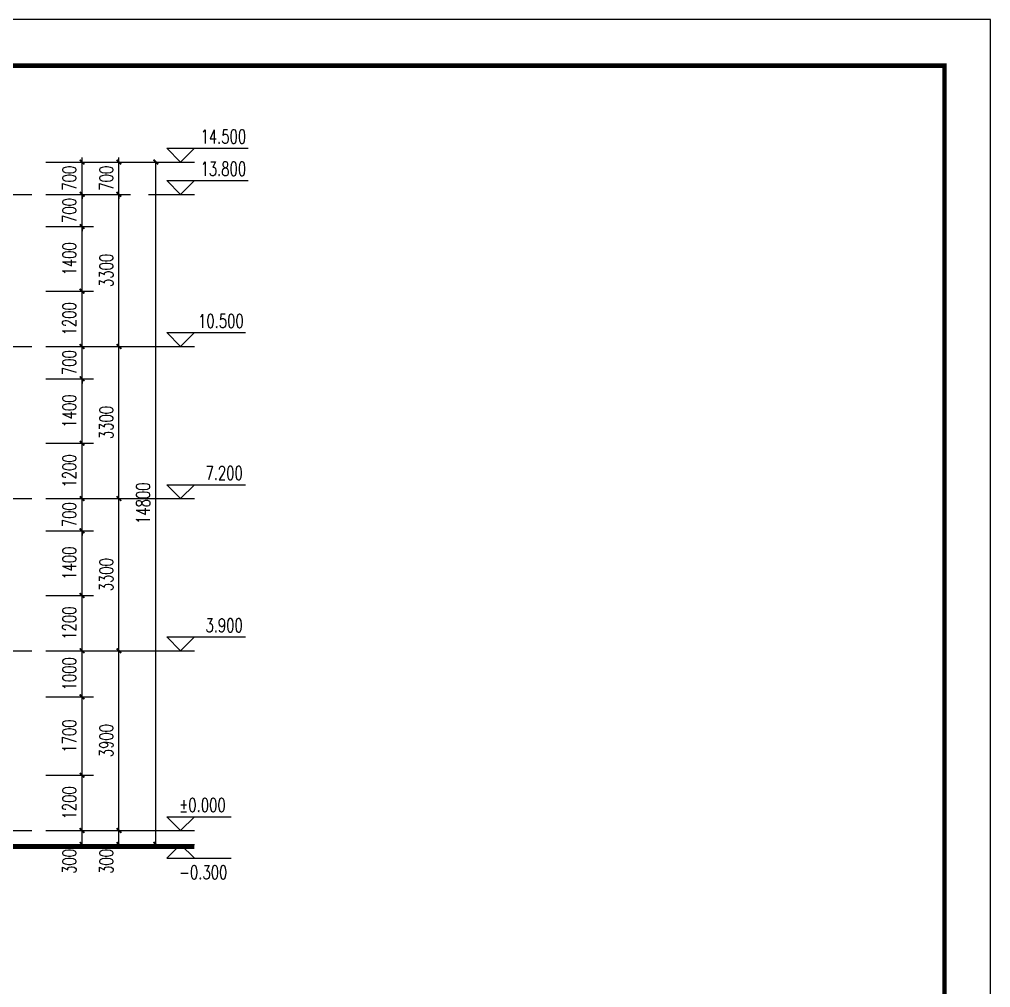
# Model space of a CAD drawing. Extents: x 5904849 to 6011887, y -826029 to -177002.
# Drawn here: x 5943181 to 5964249, y -613133 to -592133 of the extents above; entities that cross this region are included whole.
import ezdxf

# ---------------------------------------------------------------- set-up
doc = ezdxf.new("R2010")
doc.units = 0
doc.header["$LTSCALE"] = 1000
doc.header["$MEASUREMENT"] = 0
doc.linetypes.add('DOTE', pattern=[2.42, 2, -0.2, 0.02, -0.2])
doc.layers.get('0').update_dxf_attribs({"linetype": 'CONTINUOUS'})
doc.layers.get('Defpoints').update_dxf_attribs({"linetype": 'CONTINUOUS'})
for name, color, linetype in [('DIM_ELEV', 3, 'CONTINUOUS'), ('DOTE', 252, 'CONTINUOUS'), ('PUB_DIM', 3, 'CONTINUOUS'), ('PUB_TEXT', 7, 'CONTINUOUS'), ('PUB_TITLE', 4, 'CONTINUOUS'), ('WALL', 2, 'CONTINUOUS')]:
    doc.layers.add(name, color=color, linetype=linetype)
doc.styles.add('_TCH_DIM', font='SIMPLEX', dxfattribs={"bigfont": 'GBCBIG'})
doc.styles.add('_TCH_DIM_T3', font='SIMPLEX', dxfattribs={"width": 0.705882, "bigfont": 'GBCBIG'})
doc.dimstyles.new('_TCH_ARCH&&100', dxfattribs={"dimtxt": 297.5, "dimasz": 100, "dimexe": 250, "dimexo": 300, "dimgap": 126.25, "dimtad": 1, "dimdec": 0, "dimzin": 0, "dimdsep": 46, "dimtxsty": '_TCH_DIM_T3', "dimblk": 'ARCHTICK', "dimcen": 0.09, "dimclrt": 7, "dimazin": 2, "dimtfac": 1, "dimtdec": 0, "dimtix": 1, "dimtmove": 2, "dimatfit": 3, "dimfxl": 0, "dimtolj": 1, "dimtzin": 0, "dimarcsym": 0})

# ---------------------------------------------------------------- blocks, each defined once
blk = doc.blocks.new('_ArchTick')
at = {"color": 0, "linetype": 'ByBlock', "const_width": 0.4}
blk.add_lwpolyline([(-0.5, -0.5), (0.5, 0.5)], dxfattribs=at)
blk = doc.blocks.new('*D667')
at = {"layer": 'Defpoints', "color": 0}
for p in [(5943452, -595227), (5944540, -595227), (5943452, -595927)]:
    blk.add_point(p, dxfattribs=at)
at = {"layer": 'PUB_DIM', "color": 0, "lineweight": -2}
for p, q in [((5944540, -595227), (5944540, -595127)), ((5943752, -595227), (5944790, -595227)), ((5944540, -595927), (5944540, -595227)), ((5943752, -595927), (5944790, -595927)), ((5944540, -595927), (5944540, -596027))]:
    blk.add_line(p, q, dxfattribs=at)
at = {"layer": 'PUB_DIM', "color": 0, "lineweight": -2, "xscale": 100, "yscale": 100, "zscale": 100}
for p, rotation in [((5944540, -595227), 270), ((5944540, -595927), 90)]:
    blk.add_blockref('_ArchTick', p, dxfattribs=dict(at, rotation=rotation))
at = {"layer": 'PUB_DIM', "color": 7, "insert": (5944265, -595577), "char_height": 297.5, "attachment_point": 5, "rotation": 90, "style": '_TCH_DIM_T3'}
blk.add_mtext('\\A1;700', dxfattribs=at)
blk = doc.blocks.new('*D668')
at = {"layer": 'Defpoints', "color": 0}
for p in [(5943452, -595927), (5944540, -595927), (5943452, -596627)]:
    blk.add_point(p, dxfattribs=at)
at = {"layer": 'PUB_DIM', "color": 0, "lineweight": -2}
for p, q in [((5943752, -595927), (5944790, -595927)), ((5944540, -595927), (5944540, -595827)), ((5944540, -596627), (5944540, -595927)), ((5943752, -596627), (5944790, -596627)), ((5944540, -596627), (5944540, -596727))]:
    blk.add_line(p, q, dxfattribs=at)
at = {"layer": 'PUB_DIM', "color": 0, "lineweight": -2, "xscale": 100, "yscale": 100, "zscale": 100}
for p, rotation in [((5944540, -595927), 270), ((5944540, -596627), 90)]:
    blk.add_blockref('_ArchTick', p, dxfattribs=dict(at, rotation=rotation))
at = {"layer": 'PUB_DIM', "color": 7, "insert": (5944265, -596277), "char_height": 297.5, "attachment_point": 5, "rotation": 90, "style": '_TCH_DIM_T3'}
blk.add_mtext('\\A1;700', dxfattribs=at)
blk = doc.blocks.new('*D669')
at = {"layer": 'Defpoints', "color": 0}
for p in [(5943452, -596627), (5944540, -596627), (5943452, -598027)]:
    blk.add_point(p, dxfattribs=at)
at = {"layer": 'PUB_DIM', "color": 0, "lineweight": -2}
for p, q in [((5943752, -596627), (5944790, -596627)), ((5944540, -598027), (5944540, -596627)), ((5943752, -598027), (5944790, -598027))]:
    blk.add_line(p, q, dxfattribs=at)
at = {"layer": 'PUB_DIM', "color": 0, "lineweight": -2, "xscale": 100, "yscale": 100, "zscale": 100}
for p, rotation in [((5944540, -596627), 90), ((5944540, -598027), 270)]:
    blk.add_blockref('_ArchTick', p, dxfattribs=dict(at, rotation=rotation))
at = {"layer": 'PUB_DIM', "color": 7, "insert": (5944265, -597327), "char_height": 297.5, "attachment_point": 5, "rotation": 90, "style": '_TCH_DIM_T3'}
blk.add_mtext('\\A1;1400', dxfattribs=at)
blk = doc.blocks.new('*D670')
at = {"layer": 'Defpoints', "color": 0}
for p in [(5943452, -598027), (5944540, -598027), (5943452, -599227)]:
    blk.add_point(p, dxfattribs=at)
at = {"layer": 'PUB_DIM', "color": 0, "lineweight": -2}
for p, q in [((5943752, -598027), (5944790, -598027)), ((5944540, -599227), (5944540, -598027)), ((5943752, -599227), (5944790, -599227))]:
    blk.add_line(p, q, dxfattribs=at)
at = {"layer": 'PUB_DIM', "color": 0, "lineweight": -2, "xscale": 100, "yscale": 100, "zscale": 100}
for p, rotation in [((5944540, -598027), 90), ((5944540, -599227), 270)]:
    blk.add_blockref('_ArchTick', p, dxfattribs=dict(at, rotation=rotation))
at = {"layer": 'PUB_DIM', "color": 7, "insert": (5944265, -598627), "char_height": 297.5, "attachment_point": 5, "rotation": 90, "style": '_TCH_DIM_T3'}
blk.add_mtext('\\A1;1200', dxfattribs=at)
blk = doc.blocks.new('*D671')
at = {"layer": 'Defpoints', "color": 0}
for p in [(5943452, -599227), (5944540, -599227), (5943452, -599927)]:
    blk.add_point(p, dxfattribs=at)
at = {"layer": 'PUB_DIM', "color": 0, "lineweight": -2}
for p, q in [((5944540, -599227), (5944540, -599127)), ((5943752, -599227), (5944790, -599227)), ((5944540, -599927), (5944540, -599227)), ((5943752, -599927), (5944790, -599927)), ((5944540, -599927), (5944540, -600027))]:
    blk.add_line(p, q, dxfattribs=at)
at = {"layer": 'PUB_DIM', "color": 0, "lineweight": -2, "xscale": 100, "yscale": 100, "zscale": 100}
for p, rotation in [((5944540, -599227), 270), ((5944540, -599927), 90)]:
    blk.add_blockref('_ArchTick', p, dxfattribs=dict(at, rotation=rotation))
at = {"layer": 'PUB_DIM', "color": 7, "insert": (5944265, -599577), "char_height": 297.5, "attachment_point": 5, "rotation": 90, "style": '_TCH_DIM_T3'}
blk.add_mtext('\\A1;700', dxfattribs=at)
blk = doc.blocks.new('*D672')
at = {"layer": 'Defpoints', "color": 0}
for p in [(5943452, -599927), (5944540, -599927), (5943452, -601327)]:
    blk.add_point(p, dxfattribs=at)
at = {"layer": 'PUB_DIM', "color": 0, "lineweight": -2}
for p, q in [((5943752, -599927), (5944790, -599927)), ((5944540, -601327), (5944540, -599927)), ((5943752, -601327), (5944790, -601327))]:
    blk.add_line(p, q, dxfattribs=at)
at = {"layer": 'PUB_DIM', "color": 0, "lineweight": -2, "xscale": 100, "yscale": 100, "zscale": 100}
for p, rotation in [((5944540, -599927), 90), ((5944540, -601327), 270)]:
    blk.add_blockref('_ArchTick', p, dxfattribs=dict(at, rotation=rotation))
at = {"layer": 'PUB_DIM', "color": 7, "insert": (5944265, -600627), "char_height": 297.5, "attachment_point": 5, "rotation": 90, "style": '_TCH_DIM_T3'}
blk.add_mtext('\\A1;1400', dxfattribs=at)
blk = doc.blocks.new('*D673')
at = {"layer": 'Defpoints', "color": 0}
for p in [(5943452, -601327), (5944540, -601327), (5943452, -602527)]:
    blk.add_point(p, dxfattribs=at)
at = {"layer": 'PUB_DIM', "color": 0, "lineweight": -2}
for p, q in [((5943752, -601327), (5944790, -601327)), ((5944540, -602527), (5944540, -601327)), ((5943752, -602527), (5944790, -602527))]:
    blk.add_line(p, q, dxfattribs=at)
at = {"layer": 'PUB_DIM', "color": 0, "lineweight": -2, "xscale": 100, "yscale": 100, "zscale": 100}
for p, rotation in [((5944540, -601327), 90), ((5944540, -602527), 270)]:
    blk.add_blockref('_ArchTick', p, dxfattribs=dict(at, rotation=rotation))
at = {"layer": 'PUB_DIM', "color": 7, "insert": (5944265, -601927), "char_height": 297.5, "attachment_point": 5, "rotation": 90, "style": '_TCH_DIM_T3'}
blk.add_mtext('\\A1;1200', dxfattribs=at)
blk = doc.blocks.new('*D674')
at = {"layer": 'Defpoints', "color": 0}
for p in [(5943452, -602527), (5944540, -602527), (5943452, -603227)]:
    blk.add_point(p, dxfattribs=at)
at = {"layer": 'PUB_DIM', "color": 0, "lineweight": -2}
for p, q in [((5943752, -602527), (5944790, -602527)), ((5944540, -602527), (5944540, -602427)), ((5944540, -603227), (5944540, -602527)), ((5943752, -603227), (5944790, -603227)), ((5944540, -603227), (5944540, -603327))]:
    blk.add_line(p, q, dxfattribs=at)
at = {"layer": 'PUB_DIM', "color": 0, "lineweight": -2, "xscale": 100, "yscale": 100, "zscale": 100}
for p, rotation in [((5944540, -602527), 270), ((5944540, -603227), 90)]:
    blk.add_blockref('_ArchTick', p, dxfattribs=dict(at, rotation=rotation))
at = {"layer": 'PUB_DIM', "color": 7, "insert": (5944265, -602877), "char_height": 297.5, "attachment_point": 5, "rotation": 90, "style": '_TCH_DIM_T3'}
blk.add_mtext('\\A1;700', dxfattribs=at)
blk = doc.blocks.new('*D675')
at = {"layer": 'Defpoints', "color": 0}
for p in [(5943452, -603227), (5944540, -603227), (5943452, -604627)]:
    blk.add_point(p, dxfattribs=at)
at = {"layer": 'PUB_DIM', "color": 0, "lineweight": -2}
for p, q in [((5943752, -603227), (5944790, -603227)), ((5944540, -604627), (5944540, -603227)), ((5943752, -604627), (5944790, -604627))]:
    blk.add_line(p, q, dxfattribs=at)
at = {"layer": 'PUB_DIM', "color": 0, "lineweight": -2, "xscale": 100, "yscale": 100, "zscale": 100}
for p, rotation in [((5944540, -603227), 90), ((5944540, -604627), 270)]:
    blk.add_blockref('_ArchTick', p, dxfattribs=dict(at, rotation=rotation))
at = {"layer": 'PUB_DIM', "color": 7, "insert": (5944265, -603927), "char_height": 297.5, "attachment_point": 5, "rotation": 90, "style": '_TCH_DIM_T3'}
blk.add_mtext('\\A1;1400', dxfattribs=at)
blk = doc.blocks.new('*D676')
at = {"layer": 'Defpoints', "color": 0}
for p in [(5943452, -604627), (5944540, -604627), (5943452, -605827)]:
    blk.add_point(p, dxfattribs=at)
at = {"layer": 'PUB_DIM', "color": 0, "lineweight": -2}
for p, q in [((5943752, -604627), (5944790, -604627)), ((5944540, -605827), (5944540, -604627)), ((5943752, -605827), (5944790, -605827))]:
    blk.add_line(p, q, dxfattribs=at)
at = {"layer": 'PUB_DIM', "color": 0, "lineweight": -2, "xscale": 100, "yscale": 100, "zscale": 100}
for p, rotation in [((5944540, -604627), 90), ((5944540, -605827), 270)]:
    blk.add_blockref('_ArchTick', p, dxfattribs=dict(at, rotation=rotation))
at = {"layer": 'PUB_DIM', "color": 7, "insert": (5944265, -605227), "char_height": 297.5, "attachment_point": 5, "rotation": 90, "style": '_TCH_DIM_T3'}
blk.add_mtext('\\A1;1200', dxfattribs=at)
blk = doc.blocks.new('*D677')
at = {"layer": 'Defpoints', "color": 0}
for p in [(5943452, -605827), (5944540, -605827), (5943452, -606827)]:
    blk.add_point(p, dxfattribs=at)
at = {"layer": 'PUB_DIM', "color": 0, "lineweight": -2}
for p, q in [((5943752, -605827), (5944790, -605827)), ((5944540, -606827), (5944540, -605827)), ((5943752, -606827), (5944790, -606827))]:
    blk.add_line(p, q, dxfattribs=at)
at = {"layer": 'PUB_DIM', "color": 0, "lineweight": -2, "xscale": 100, "yscale": 100, "zscale": 100}
for p, rotation in [((5944540, -605827), 90), ((5944540, -606827), 270)]:
    blk.add_blockref('_ArchTick', p, dxfattribs=dict(at, rotation=rotation))
at = {"layer": 'PUB_DIM', "color": 7, "insert": (5944265, -606327), "char_height": 297.5, "attachment_point": 5, "rotation": 90, "style": '_TCH_DIM_T3'}
blk.add_mtext('\\A1;1000', dxfattribs=at)
blk = doc.blocks.new('*D678')
at = {"layer": 'Defpoints', "color": 0}
for p in [(5943452, -606827), (5944540, -606827), (5943452, -608527)]:
    blk.add_point(p, dxfattribs=at)
at = {"layer": 'PUB_DIM', "color": 0, "lineweight": -2}
for p, q in [((5943752, -606827), (5944790, -606827)), ((5944540, -608527), (5944540, -606827)), ((5943752, -608527), (5944790, -608527))]:
    blk.add_line(p, q, dxfattribs=at)
at = {"layer": 'PUB_DIM', "color": 0, "lineweight": -2, "xscale": 100, "yscale": 100, "zscale": 100}
for p, rotation in [((5944540, -606827), 90), ((5944540, -608527), 270)]:
    blk.add_blockref('_ArchTick', p, dxfattribs=dict(at, rotation=rotation))
at = {"layer": 'PUB_DIM', "color": 7, "insert": (5944265, -607677), "char_height": 297.5, "attachment_point": 5, "rotation": 90, "style": '_TCH_DIM_T3'}
blk.add_mtext('\\A1;1700', dxfattribs=at)
blk = doc.blocks.new('*D679')
at = {"layer": 'Defpoints', "color": 0}
for p in [(5943452, -608527), (5944540, -608527), (5943452, -609727)]:
    blk.add_point(p, dxfattribs=at)
at = {"layer": 'PUB_DIM', "color": 0, "lineweight": -2}
for p, q in [((5943752, -608527), (5944790, -608527)), ((5944540, -609727), (5944540, -608527)), ((5943752, -609727), (5944790, -609727))]:
    blk.add_line(p, q, dxfattribs=at)
at = {"layer": 'PUB_DIM', "color": 0, "lineweight": -2, "xscale": 100, "yscale": 100, "zscale": 100}
for p, rotation in [((5944540, -608527), 90), ((5944540, -609727), 270)]:
    blk.add_blockref('_ArchTick', p, dxfattribs=dict(at, rotation=rotation))
at = {"layer": 'PUB_DIM', "color": 7, "insert": (5944265, -609127), "char_height": 297.5, "attachment_point": 5, "rotation": 90, "style": '_TCH_DIM_T3'}
blk.add_mtext('\\A1;1200', dxfattribs=at)
blk = doc.blocks.new('*D680')
at = {"layer": 'Defpoints', "color": 0}
for p in [(5943452, -609727), (5944540, -609727), (5943452, -610027)]:
    blk.add_point(p, dxfattribs=at)
at = {"layer": 'PUB_DIM', "color": 0, "lineweight": -2}
for p, q in [((5943752, -609727), (5944790, -609727)), ((5944540, -610027), (5944540, -609727)), ((5943752, -610027), (5944790, -610027))]:
    blk.add_line(p, q, dxfattribs=at)
at = {"layer": 'PUB_DIM', "color": 0, "lineweight": -2, "xscale": 100, "yscale": 100, "zscale": 100}
for p, rotation in [((5944540, -609727), 90), ((5944540, -610027), 270)]:
    blk.add_blockref('_ArchTick', p, dxfattribs=dict(at, rotation=rotation))
at = {"layer": 'PUB_DIM', "color": 7, "insert": (5944265, -610397), "char_height": 297.5, "attachment_point": 5, "rotation": 90, "style": '_TCH_DIM_T3'}
blk.add_mtext('\\A1;300', dxfattribs=at)
blk = doc.blocks.new('*D681')
at = {"layer": 'Defpoints', "color": 0}
for p in [(5943452, -595227), (5946140, -595227), (5943452, -610027)]:
    blk.add_point(p, dxfattribs=at)
at = {"layer": 'PUB_DIM', "color": 0, "lineweight": -2}
for p, q in [((5943752, -595227), (5946390, -595227)), ((5946140, -610027), (5946140, -595227)), ((5943752, -610027), (5946390, -610027))]:
    blk.add_line(p, q, dxfattribs=at)
at = {"layer": 'PUB_DIM', "color": 0, "lineweight": -2, "xscale": 100, "yscale": 100, "zscale": 100}
for p, rotation in [((5946140, -595227), 90), ((5946140, -610027), 270)]:
    blk.add_blockref('_ArchTick', p, dxfattribs=dict(at, rotation=rotation))
at = {"layer": 'PUB_DIM', "color": 7, "insert": (5945865, -602627), "char_height": 297.5, "attachment_point": 5, "rotation": 90, "style": '_TCH_DIM_T3'}
blk.add_mtext('\\A1;14800', dxfattribs=at)
blk = doc.blocks.new('*D682')
at = {"layer": 'Defpoints', "color": 0}
for p in [(5943452, -595227), (5945340, -595227), (5943452, -595927)]:
    blk.add_point(p, dxfattribs=at)
at = {"layer": 'PUB_DIM', "color": 0, "lineweight": -2}
for p, q in [((5945340, -595227), (5945340, -595127)), ((5943752, -595227), (5945590, -595227)), ((5945340, -595927), (5945340, -595227)), ((5943752, -595927), (5945590, -595927)), ((5945340, -595927), (5945340, -596027))]:
    blk.add_line(p, q, dxfattribs=at)
at = {"layer": 'PUB_DIM', "color": 0, "lineweight": -2, "xscale": 100, "yscale": 100, "zscale": 100}
for p, rotation in [((5945340, -595227), 270), ((5945340, -595927), 90)]:
    blk.add_blockref('_ArchTick', p, dxfattribs=dict(at, rotation=rotation))
at = {"layer": 'PUB_DIM', "color": 7, "insert": (5945065, -595577), "char_height": 297.5, "attachment_point": 5, "rotation": 90, "style": '_TCH_DIM_T3'}
blk.add_mtext('\\A1;700', dxfattribs=at)
blk = doc.blocks.new('*D683')
at = {"layer": 'Defpoints', "color": 0}
for p in [(5943452, -595927), (5945340, -595927), (5943452, -599227)]:
    blk.add_point(p, dxfattribs=at)
at = {"layer": 'PUB_DIM', "color": 0, "lineweight": -2}
for p, q in [((5943752, -595927), (5945590, -595927)), ((5945340, -599227), (5945340, -595927)), ((5943752, -599227), (5945590, -599227))]:
    blk.add_line(p, q, dxfattribs=at)
at = {"layer": 'PUB_DIM', "color": 0, "lineweight": -2, "xscale": 100, "yscale": 100, "zscale": 100}
for p, rotation in [((5945340, -595927), 90), ((5945340, -599227), 270)]:
    blk.add_blockref('_ArchTick', p, dxfattribs=dict(at, rotation=rotation))
at = {"layer": 'PUB_DIM', "color": 7, "insert": (5945065, -597577), "char_height": 297.5, "attachment_point": 5, "rotation": 90, "style": '_TCH_DIM_T3'}
blk.add_mtext('\\A1;3300', dxfattribs=at)
blk = doc.blocks.new('*D684')
at = {"layer": 'Defpoints', "color": 0}
for p in [(5943452, -599227), (5945340, -599227), (5943452, -602527)]:
    blk.add_point(p, dxfattribs=at)
at = {"layer": 'PUB_DIM', "color": 0, "lineweight": -2}
for p, q in [((5943752, -599227), (5945590, -599227)), ((5945340, -602527), (5945340, -599227)), ((5943752, -602527), (5945590, -602527))]:
    blk.add_line(p, q, dxfattribs=at)
at = {"layer": 'PUB_DIM', "color": 0, "lineweight": -2, "xscale": 100, "yscale": 100, "zscale": 100}
for p, rotation in [((5945340, -599227), 90), ((5945340, -602527), 270)]:
    blk.add_blockref('_ArchTick', p, dxfattribs=dict(at, rotation=rotation))
at = {"layer": 'PUB_DIM', "color": 7, "insert": (5945065, -600877), "char_height": 297.5, "attachment_point": 5, "rotation": 90, "style": '_TCH_DIM_T3'}
blk.add_mtext('\\A1;3300', dxfattribs=at)
blk = doc.blocks.new('*D685')
at = {"layer": 'Defpoints', "color": 0}
for p in [(5943452, -602527), (5945340, -602527), (5943452, -605827)]:
    blk.add_point(p, dxfattribs=at)
at = {"layer": 'PUB_DIM', "color": 0, "lineweight": -2}
for p, q in [((5943752, -602527), (5945590, -602527)), ((5945340, -605827), (5945340, -602527)), ((5943752, -605827), (5945590, -605827))]:
    blk.add_line(p, q, dxfattribs=at)
at = {"layer": 'PUB_DIM', "color": 0, "lineweight": -2, "xscale": 100, "yscale": 100, "zscale": 100}
for p, rotation in [((5945340, -602527), 90), ((5945340, -605827), 270)]:
    blk.add_blockref('_ArchTick', p, dxfattribs=dict(at, rotation=rotation))
at = {"layer": 'PUB_DIM', "color": 7, "insert": (5945065, -604177), "char_height": 297.5, "attachment_point": 5, "rotation": 90, "style": '_TCH_DIM_T3'}
blk.add_mtext('\\A1;3300', dxfattribs=at)
blk = doc.blocks.new('*D686')
at = {"layer": 'Defpoints', "color": 0}
for p in [(5943452, -605827), (5945340, -605827), (5943452, -609727)]:
    blk.add_point(p, dxfattribs=at)
at = {"layer": 'PUB_DIM', "color": 0, "lineweight": -2}
for p, q in [((5943752, -605827), (5945590, -605827)), ((5945340, -609727), (5945340, -605827)), ((5943752, -609727), (5945590, -609727))]:
    blk.add_line(p, q, dxfattribs=at)
at = {"layer": 'PUB_DIM', "color": 0, "lineweight": -2, "xscale": 100, "yscale": 100, "zscale": 100}
for p, rotation in [((5945340, -605827), 90), ((5945340, -609727), 270)]:
    blk.add_blockref('_ArchTick', p, dxfattribs=dict(at, rotation=rotation))
at = {"layer": 'PUB_DIM', "color": 7, "insert": (5945065, -607777), "char_height": 297.5, "attachment_point": 5, "rotation": 90, "style": '_TCH_DIM_T3'}
blk.add_mtext('\\A1;3900', dxfattribs=at)
blk = doc.blocks.new('*D687')
at = {"layer": 'Defpoints', "color": 0}
for p in [(5943452, -609727), (5945340, -609727), (5943452, -610027)]:
    blk.add_point(p, dxfattribs=at)
at = {"layer": 'PUB_DIM', "color": 0, "lineweight": -2}
for p, q in [((5943752, -609727), (5945590, -609727)), ((5945340, -610027), (5945340, -609727)), ((5943752, -610027), (5945590, -610027))]:
    blk.add_line(p, q, dxfattribs=at)
at = {"layer": 'PUB_DIM', "color": 0, "lineweight": -2, "xscale": 100, "yscale": 100, "zscale": 100}
for p, rotation in [((5945340, -609727), 90), ((5945340, -610027), 270)]:
    blk.add_blockref('_ArchTick', p, dxfattribs=dict(at, rotation=rotation))
at = {"layer": 'PUB_DIM', "color": 7, "insert": (5945065, -610397), "char_height": 297.5, "attachment_point": 5, "rotation": 90, "style": '_TCH_DIM_T3'}
blk.add_mtext('\\A1;300', dxfattribs=at)

msp = doc.modelspace()

# ---------------------------------------------------------------- linework, layer by layer
at = {"layer": 'DIM_ELEV'}
for p, q in [((5946678.4, -595227), (5946378.4, -594927)), ((5946378.4, -594927), (5948140.2, -594927)), ((5946678.4, -595227), (5946978.4, -594927)), ((5945978.4, -595227), (5946978.4, -595227)), ((5946678.4, -595927), (5946378.4, -595627)), ((5946378.4, -595627), (5948140.2, -595627)), ((5946678.4, -595927), (5946978.4, -595627)), ((5945978.4, -595927), (5946978.4, -595927)), ((5946678.4, -599227), (5946378.4, -598927)), ((5946378.4, -598927), (5948086.6, -598927)), ((5946678.4, -599227), (5946978.4, -598927)), ((5945549.7, -599227), (5946978.4, -599227)), ((5946678.4, -602527), (5946378.4, -602227)), ((5946378.4, -602227), (5948086.6, -602227)), ((5946678.4, -602527), (5946978.4, -602227)), ((5945549.7, -602527), (5946978.4, -602527)), ((5946678.4, -605827), (5946378.4, -605527)), ((5946378.4, -605527), (5948086.6, -605527)), ((5946678.4, -605827), (5946978.4, -605527)), ((5945549.7, -605827), (5946978.4, -605827)), ((5946678.4, -609727), (5946378.4, -609427)), ((5946378.4, -609427), (5947777.3, -609427)), ((5946678.4, -609727), (5946978.4, -609427)), ((5945549.7, -609727), (5946978.4, -609727)), ((5945978.4, -610027), (5946978.4, -610027)), ((5946678.4, -610027), (5946378.4, -610327)), ((5946678.4, -610027), (5946978.4, -610327)), ((5946378.4, -610327), (5947777.3, -610327))]:
    msp.add_line(p, q, dxfattribs=at)
at = {"layer": 'DOTE', "linetype": 'DOTE'}
for p, q in [((5916143.6, -595927), (5943451.9, -595927)), ((5916143.6, -599227), (5943451.9, -599227)), ((5916143.6, -602527), (5943451.9, -602527)), ((5916143.6, -605827), (5943451.9, -605827)), ((5916143.6, -609727), (5943451.9, -609727))]:
    msp.add_line(p, q, dxfattribs=at)
at = {"layer": 'PUB_TITLE', "color": 4}
msp.add_lwpolyline([(5904849.4, -634133), (5964249.4, -634133), (5964249.4, -592133), (5904849.4, -592133)], close=True, dxfattribs=at)
at = {"layer": 'PUB_TITLE', "color": 4, "const_width": 100}
msp.add_lwpolyline([(5907349.4, -633133), (5963249.4, -633133), (5963249.4, -593133), (5907349.4, -593133)], close=True, dxfattribs=at)
at = {"layer": 'WALL'}
msp.add_line((5912617, -610027), (5946978.4, -610027), dxfattribs=at)
at = {"layer": 'WALL', "const_width": 100}
msp.add_lwpolyline([(5912617, -610077), (5946978.4, -610077)], dxfattribs=at)

# ---------------------------------------------------------------- texts
at = {"layer": 'PUB_TEXT', "style": '_TCH_DIM', "width": 0.705882}
for s, p in [('14.500', (5947110.2, -594822)), ('13.800', (5947110.2, -595522)), ('10.500', (5947056.6, -598822)), ('7.200', (5947216.6, -602122)), ('3.900', (5947216.6, -605422)), ('%%P0.000', (5946647.3, -609322)), ('-0.300', (5946647.3, -610782))]:
    msp.add_text(s, height=297.5, dxfattribs=at).set_placement(p)

# ---------------------------------------------------------------- dimensions: what is measured, and where the dimension line sits
at = {"layer": 'PUB_DIM'}
for p1, p2, distance, picture, middle in [((5943451.9, -595927), (5943451.9, -595227), -1087.7, '*D667', (5944264.6, -595577)), ((5943451.9, -595927), (5943451.9, -595227), -1887.7, '*D682', (5945064.6, -595577)), ((5943451.9, -610027), (5943451.9, -595227), -2687.7, '*D681', (5945864.6, -602627)), ((5943451.9, -596627), (5943451.9, -595927), -1087.7, '*D668', (5944264.6, -596277)), ((5943451.9, -599227), (5943451.9, -595927), -1887.7, '*D683', (5945064.6, -597577)), ((5943451.9, -598027), (5943451.9, -596627), -1087.7, '*D669', (5944264.6, -597327)), ((5943451.9, -599227), (5943451.9, -598027), -1087.7, '*D670', (5944264.6, -598627)), ((5943451.9, -599927), (5943451.9, -599227), -1087.7, '*D671', (5944264.6, -599577)), ((5943451.9, -602527), (5943451.9, -599227), -1887.7, '*D684', (5945064.6, -600877)), ((5943451.9, -601327), (5943451.9, -599927), -1087.7, '*D672', (5944264.6, -600627)), ((5943451.9, -602527), (5943451.9, -601327), -1087.7, '*D673', (5944264.6, -601927)), ((5943451.9, -603227), (5943451.9, -602527), -1087.7, '*D674', (5944264.6, -602877)), ((5943451.9, -605827.1), (5943451.9, -602527), -1887.7, '*D685', (5945064.6, -604177)), ((5943451.9, -604627), (5943451.9, -603227), -1087.7, '*D675', (5944264.6, -603927)), ((5943451.9, -605827.1), (5943451.9, -604627), -1087.7, '*D676', (5944264.6, -605227)), ((5943451.9, -606827), (5943451.9, -605827.1), -1087.7, '*D677', (5944264.6, -606327)), ((5943451.9, -609727), (5943451.9, -605827.1), -1887.7, '*D686', (5945064.6, -607777)), ((5943451.9, -608527), (5943451.9, -606827), -1087.7, '*D678', (5944264.6, -607677)), ((5943451.9, -609727), (5943451.9, -608527), -1087.7, '*D679', (5944264.6, -609127))]:
    dim = msp.add_aligned_dim(p1=p1, p2=p2, distance=distance, dimstyle='_TCH_ARCH&&100', dxfattribs=at)
    dim.commit()
    dim.dimension.update_dxf_attribs({"geometry": picture, "text_midpoint": middle})
for base, picture, middle in [((5944539.6, -609727), '*D680', (5944264.6, -610397)), ((5945339.6, -609727), '*D687', (5945064.6, -610397))]:
    dim = msp.add_linear_dim(base=base, p1=(5943451.9, -610027), p2=(5943451.9, -609727), angle=90, dimstyle='_TCH_ARCH&&100', dxfattribs=at)
    dim.commit()
    dim.dimension.update_dxf_attribs({"geometry": picture, "text_midpoint": middle, "dimtype": 129})

doc.saveas('drawing.dxf')
